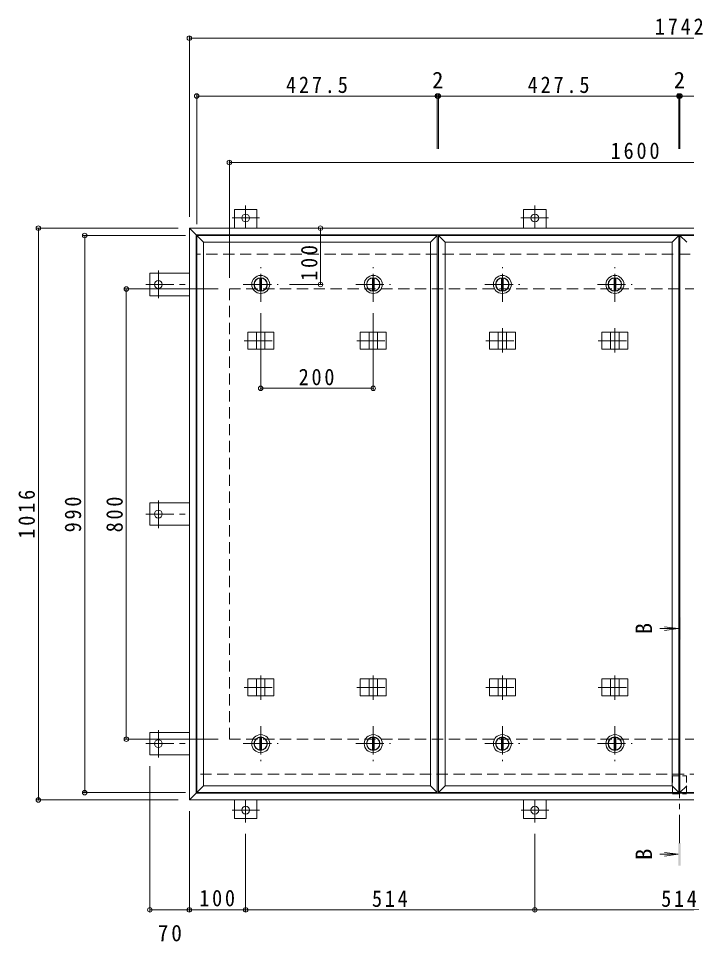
# Model space of a CAD drawing. Units: millimetres at full size, sheet at 1:10. Extents: x -2636 to 2766, y -1962 to 1857.
# Drawn here: x -2636 to -1449, y -279 to 1362 of the extents above; entities that cross this region are included whole.
import ezdxf
from ezdxf.enums import TextEntityAlignment as Align

# ---------------------------------------------------------------- set-up
doc = ezdxf.new("R2010")
doc.units = ezdxf.units.MM
doc.header["$LTSCALE"] = 10
doc.header["$PDMODE"] = 32
doc.header["$PDSIZE"] = 8
for name, pattern in [('CHAIN1', [8, 5, -1, 1, -1]), ('DASHED1', [1.8, 1.2, -0.6]), ('DASHED2', [3, 2, -1])]:
    doc.linetypes.add(name, pattern=pattern)
for name, color, linetype, lineweight in [('0-1_躯体', 2, 'DASHED2', 9), ('0-2_仕上', 4, 'Continuous', 9), ('0-3_建具', 4, 'Continuous', 9), ('0-5_寸法', 7, 'Continuous', 9), ('0-C', 2, 'Continuous', 9), ('0-E', 3, 'Continuous', 9), ('0-F', 7, 'Continuous', 9)]:
    doc.layers.add(name, color=color, linetype=linetype, lineweight=lineweight)
doc.styles.add('ＭＳ ゴシック', font='')
doc.styles.get('ＭＳ ゴシック').set_extended_font_data('MS Gothic')

msp = doc.modelspace()

# ---------------------------------------------------------------- linework, layer by layer
at = {"layer": '0-1_躯体'}
for p, q in [((-602.35, 942.92), (-2320.35, 942.92)), ((-2261.35, 880.92), (-661.35, 880.92)), ((-2261.35, 80.92), (-2261.35, 880.92)), ((-2261.35, 80.92), (-661.35, 80.92)), ((-1032.85, 18.92), (-2320.35, 18.92))]:
    msp.add_line(p, q, dxfattribs=at)
at = {"layer": '0-2_仕上'}
for p, q in [((-2319.35, -14.08), (-2319.35, 975.92)), ((-1891.85, -14.08), (-1891.85, 975.92)), ((-1889.85, -14.08), (-1889.85, 975.92)), ((-1462.35, -14.08), (-1462.35, 975.92)), ((-1460.35, -14.08), (-1460.35, 975.92)), ((-2307.35, -2.08), (-2307.35, 963.92)), ((-1903.85, -2.08), (-1903.85, 963.92)), ((-1877.85, -2.08), (-1877.85, 963.92)), ((-1474.35, -2.08), (-1474.35, 963.92)), ((-1463.35, 277.46), (-1488.13, 280.73)), ((-1463.35, 277.46), (-1496.12, 277.46)), ((-1463.35, 277.46), (-1488.13, 274.2)), ((-1463.35, -123.71), (-1496.12, -123.71)), ((-1463.35, -123.71), (-1488.13, -120.45)), ((-1463.35, -123.71), (-1488.13, -126.97))]:
    msp.add_line(p, q, dxfattribs=at)
at = {"layer": '0-2_仕上', "linetype": 'CHAIN1'}
msp.add_line((-1461.35, -103.71), (-1461.35, 257.46), dxfattribs=at)
at = {"layer": '0-2_仕上'}
for points in [[(-2307.35, 963.92), (-2319.35, 975.92), (-1891.85, 975.92)], [(-2307.35, 963.92), (-1903.85, 963.92), (-1891.85, 975.92)], [(-1877.85, 963.92), (-1889.85, 975.92), (-1462.35, 975.92)], [(-1877.85, 963.92), (-1474.35, 963.92), (-1462.35, 975.92)], [(-1448.35, 963.92), (-1460.35, 975.92), (-1032.85, 975.92)], [(-2307.35, -2.08), (-2319.35, -14.08), (-1891.85, -14.08)], [(-2307.35, -2.08), (-1903.85, -2.08), (-1891.85, -14.08)], [(-1877.85, -2.08), (-1889.85, -14.08), (-1462.35, -14.08)], [(-1877.85, -2.08), (-1474.35, -2.08), (-1462.35, -14.08)], [(-1448.35, -2.08), (-1460.35, -14.08), (-1032.85, -14.08)]]:
    msp.add_lwpolyline(points, dxfattribs=at)
for points in [[(-1459.35, 297.46), (-1463.35, 297.46), (-1459.35, 257.46), (-1463.35, 257.46)], [(-1463.35, -143.71), (-1459.35, -143.71), (-1463.35, -103.71), (-1459.35, -103.71)]]:
    msp.add_solid(points, dxfattribs=at)
at = {"layer": '0-3_建具', "color": 2}
for p, q in [((-2332.35, 988.92), (-2320.35, 976.92)), ((-590.35, 988.92), (-2332.35, 988.92)), ((-2332.35, -27.08), (-2332.35, 988.92)), ((-602.35, 976.92), (-2320.35, 976.92)), ((-2320.35, -15.08), (-2320.35, 976.92)), ((-2332.35, -27.08), (-2320.35, -15.08)), ((-602.35, -15.08), (-2320.35, -15.08)), ((-590.35, -27.08), (-2332.35, -27.08))]:
    msp.add_line(p, q, dxfattribs=at)
at = {"layer": '0-3_建具'}
for p, q in [((-2228.69, 803.92), (-2182.51, 803.92)), ((-2228.69, 803.92), (-2228.69, 773.92)), ((-2213.1, 803.92), (-2213.1, 773.92)), ((-2198.1, 803.92), (-2198.1, 773.92)), ((-2182.51, 803.92), (-2182.51, 773.92)), ((-2028.69, 803.92), (-1982.51, 803.92)), ((-2028.69, 803.92), (-2028.69, 773.92)), ((-2013.1, 803.92), (-2013.1, 773.92)), ((-1998.1, 803.92), (-1998.1, 773.92)), ((-1982.51, 803.92), (-1982.51, 773.92)), ((-1799.19, 803.92), (-1753.01, 803.92)), ((-1799.19, 803.92), (-1799.19, 773.92)), ((-1783.6, 803.92), (-1783.6, 773.92)), ((-1768.6, 803.92), (-1768.6, 773.92)), ((-1753.01, 803.92), (-1753.01, 773.92)), ((-1599.19, 803.92), (-1553.01, 803.92)), ((-1599.19, 803.92), (-1599.19, 773.92)), ((-1583.6, 803.92), (-1583.6, 773.92)), ((-1568.6, 803.92), (-1568.6, 773.92)), ((-1553.01, 803.92), (-1553.01, 773.92)), ((-2228.69, 773.92), (-2182.51, 773.92)), ((-2028.69, 773.92), (-1982.51, 773.92)), ((-1799.19, 773.92), (-1753.01, 773.92)), ((-1599.19, 773.92), (-1553.01, 773.92)), ((-2228.69, 187.92), (-2182.51, 187.92)), ((-2228.69, 157.92), (-2228.69, 187.92)), ((-2213.1, 157.92), (-2213.1, 187.92)), ((-2198.1, 157.92), (-2198.1, 187.92)), ((-2182.51, 157.92), (-2182.51, 187.92)), ((-2028.69, 187.92), (-1982.51, 187.92)), ((-2028.69, 157.92), (-2028.69, 187.92)), ((-2013.1, 157.92), (-2013.1, 187.92)), ((-1998.1, 157.92), (-1998.1, 187.92)), ((-1982.51, 157.92), (-1982.51, 187.92)), ((-1799.19, 187.92), (-1753.01, 187.92)), ((-1799.19, 157.92), (-1799.19, 187.92)), ((-1783.6, 157.92), (-1783.6, 187.92)), ((-1768.6, 157.92), (-1768.6, 187.92)), ((-1753.01, 157.92), (-1753.01, 187.92)), ((-1599.19, 187.92), (-1553.01, 187.92)), ((-1599.19, 157.92), (-1599.19, 187.92)), ((-1583.6, 157.92), (-1583.6, 187.92)), ((-1568.6, 157.92), (-1568.6, 187.92)), ((-1553.01, 157.92), (-1553.01, 187.92)), ((-2228.69, 157.92), (-2182.51, 157.92)), ((-2028.69, 157.92), (-1982.51, 157.92)), ((-1799.19, 157.92), (-1753.01, 157.92)), ((-1599.19, 157.92), (-1553.01, 157.92))]:
    msp.add_line(p, q, dxfattribs=at)
at = {"layer": '0-3_建具', "linetype": 'CHAIN1'}
for p, q in [((-2205.6, 811.04), (-2205.6, 767.8)), ((-2005.6, 811.04), (-2005.6, 767.8)), ((-1776.1, 811.04), (-1776.1, 767.8)), ((-1576.1, 811.04), (-1576.1, 767.8)), ((-2235.01, 788.92), (-2176.19, 788.92)), ((-2035.01, 788.92), (-1976.19, 788.92)), ((-1805.51, 788.92), (-1746.69, 788.92)), ((-1605.51, 788.92), (-1546.69, 788.92)), ((-2205.6, 150.81), (-2205.6, 194.04)), ((-2005.6, 150.81), (-2005.6, 194.04)), ((-1776.1, 150.81), (-1776.1, 194.04)), ((-1576.1, 150.81), (-1576.1, 194.04)), ((-2235.01, 172.92), (-2176.19, 172.92)), ((-2035.01, 172.92), (-1976.19, 172.92)), ((-1805.51, 172.92), (-1746.69, 172.92)), ((-1605.51, 172.92), (-1546.69, 172.92))]:
    msp.add_line(p, q, dxfattribs=at)
at = {"layer": '0-5_寸法', "linetype": 'DASHED1'}
for points in [[(-1473.65, 15.72), (-1449.05, 15.72), (-1449.05, -16.28)], [(-1473.65, 15.72), (-1473.65, -16.28), (-1449.05, -16.28)]]:
    msp.add_lwpolyline(points, dxfattribs=at)
at = {"layer": '0-C', "linetype": 'CHAIN1'}
for p, q in [((-2205.6, 857.92), (-2205.6, 919.92)), ((-2005.6, 857.92), (-2005.6, 919.92)), ((-1776.1, 857.92), (-1776.1, 919.92)), ((-1576.1, 857.92), (-1576.1, 919.92)), ((-2236.6, 888.92), (-2174.6, 888.92)), ((-2036.6, 888.92), (-1974.6, 888.92)), ((-1807.1, 888.92), (-1745.1, 888.92)), ((-1607.1, 888.92), (-1545.1, 888.92)), ((-2205.6, 103.92), (-2205.6, 41.92)), ((-2005.6, 103.92), (-2005.6, 41.92)), ((-1776.1, 103.92), (-1776.1, 41.92)), ((-1576.1, 103.92), (-1576.1, 41.92)), ((-2236.6, 72.92), (-2174.6, 72.92)), ((-2036.6, 72.92), (-1974.6, 72.92)), ((-1807.1, 72.92), (-1745.1, 72.92)), ((-1607.1, 72.92), (-1545.1, 72.92))]:
    msp.add_line(p, q, dxfattribs=at)
at = {"layer": '0-C'}
for p, q in [((-2207.1, 900.33), (-2207.1, 877.52)), ((-2204.1, 900.33), (-2204.1, 877.52)), ((-2007.1, 900.33), (-2007.1, 877.52)), ((-2004.1, 900.33), (-2004.1, 877.52)), ((-1777.6, 900.33), (-1777.6, 877.52)), ((-1774.6, 900.33), (-1774.6, 877.52)), ((-1577.6, 900.33), (-1577.6, 877.52)), ((-1574.6, 900.33), (-1574.6, 877.52)), ((-2207.1, 61.52), (-2207.1, 84.33)), ((-2204.1, 61.52), (-2204.1, 84.33)), ((-2007.1, 61.52), (-2007.1, 84.33)), ((-2004.1, 61.52), (-2004.1, 84.33)), ((-1777.6, 61.52), (-1777.6, 84.33)), ((-1774.6, 61.52), (-1774.6, 84.33)), ((-1577.6, 61.52), (-1577.6, 84.33)), ((-1574.6, 61.52), (-1574.6, 84.33))]:
    msp.add_line(p, q, dxfattribs=at)
for centre, radius in [((-2205.6, 888.92), 16), ((-2005.6, 888.92), 16), ((-1776.1, 888.92), 16), ((-1576.1, 888.92), 16), ((-2205.6, 888.92), 12), ((-2205.6, 888.92), 11.5), ((-2005.6, 888.92), 12), ((-2005.6, 888.92), 11.5), ((-1776.1, 888.92), 12), ((-1776.1, 888.92), 11.5), ((-1576.1, 888.92), 12), ((-1576.1, 888.92), 11.5), ((-2205.6, 72.92), 16), ((-2205.6, 72.92), 12), ((-2205.6, 72.92), 11.5), ((-2005.6, 72.92), 16), ((-2005.6, 72.92), 12), ((-2005.6, 72.92), 11.5), ((-1776.1, 72.92), 16), ((-1776.1, 72.92), 12), ((-1776.1, 72.92), 11.5), ((-1576.1, 72.92), 16), ((-1576.1, 72.92), 12), ((-1576.1, 72.92), 11.5)]:
    msp.add_circle(centre, radius, dxfattribs=at)
at = {"layer": '0-E'}
for p, q in [((-2252.35, 988.92), (-2252.35, 1022.12)), ((-2212.35, 1022.12), (-2252.35, 1022.12)), ((-2212.35, 988.92), (-2212.35, 1022.12)), ((-1738.35, 988.92), (-1738.35, 1022.12)), ((-1738.35, 1022.12), (-1698.35, 1022.12)), ((-1698.35, 988.92), (-1698.35, 1022.12)), ((-2332.35, 908.92), (-2402.55, 908.92)), ((-2402.55, 908.92), (-2402.55, 868.92)), ((-2332.35, 868.92), (-2402.55, 868.92)), ((-2332.35, 500.92), (-2402.55, 500.92)), ((-2402.55, 460.92), (-2402.55, 500.92)), ((-2332.35, 460.92), (-2402.55, 460.92)), ((-2332.35, 92.92), (-2402.55, 92.92)), ((-2402.55, 52.92), (-2402.55, 92.92)), ((-2332.35, 52.92), (-2402.55, 52.92)), ((-2252.35, -27.08), (-2252.35, -60.28)), ((-2212.35, -27.08), (-2212.35, -60.28)), ((-1738.35, -27.08), (-1738.35, -60.28)), ((-1698.35, -27.08), (-1698.35, -60.28)), ((-2212.35, -60.28), (-2252.35, -60.28)), ((-1698.35, -60.28), (-1738.35, -60.28))]:
    msp.add_line(p, q, dxfattribs=at)
at = {"layer": '0-E', "linetype": 'CHAIN1'}
for p, q in [((-2232.35, 1029.28), (-2232.35, 989.12)), ((-1718.35, 1029.28), (-1718.35, 989.12)), ((-2207.51, 1007.12), (-2256.39, 1007.12)), ((-1743.19, 1007.12), (-1694.3, 1007.12)), ((-2387.55, 913.76), (-2387.55, 864.88)), ((-2409.71, 888.92), (-2332.35, 888.92)), ((-2387.55, 456.08), (-2387.55, 504.97)), ((-2409.71, 480.92), (-2332.35, 480.92)), ((-2387.55, 48.08), (-2387.55, 96.97)), ((-2409.71, 72.92), (-2332.35, 72.92)), ((-2232.35, -67.43), (-2232.35, -27.28)), ((-1718.35, -67.43), (-1718.35, -27.28)), ((-2207.51, -45.28), (-2256.39, -45.28)), ((-1693.51, -45.28), (-1742.39, -45.28))]:
    msp.add_line(p, q, dxfattribs=at)
at = {"layer": '0-E'}
for centre in [(-2232.35, 1007.12), (-1718.35, 1007.12), (-2387.55, 888.92), (-2387.55, 480.92), (-2387.55, 72.92), (-2232.35, -45.28), (-1718.35, -45.28)]:
    msp.add_circle(centre, 7, dxfattribs=at)
at = {"layer": '0-F'}
for p, q in [((-2332.35, 1329.64), (-2332.35, 1008.92)), ((-2332.35, 1326.64), (-590.35, 1326.64)), ((-2319.35, 1226.84), (-2319.35, 995.92)), ((-2319.35, 1223.84), (-1891.85, 1223.84)), ((-1891.85, 1226.84), (-1891.85, 1130.26)), ((-1891.85, 1223.84), (-1889.85, 1223.84)), ((-1889.85, 1226.84), (-1889.85, 1130.26)), ((-1889.85, 1223.84), (-1462.35, 1223.84)), ((-1462.35, 1226.84), (-1462.35, 1130.26)), ((-1462.35, 1223.84), (-1460.35, 1223.84)), ((-1460.35, 1226.84), (-1460.35, 1130.26)), ((-1460.35, 1223.84), (-1032.85, 1223.84)), ((-2261.35, 1108.64), (-2261.35, 900.92)), ((-2261.35, 1105.64), (-661.35, 1105.64)), ((-2603.72, 988.92), (-2352.35, 988.92)), ((-2600.72, 988.92), (-2600.72, -27.08)), ((-2099.46, 988.92), (-2099.46, 888.92)), ((-2521.4, 975.92), (-2339.35, 975.92)), ((-2518.4, -14.08), (-2518.4, 975.92)), ((-2096.46, 888.92), (-2154.6, 888.92)), ((-2447.47, 880.92), (-2281.35, 880.92)), ((-2444.47, 80.92), (-2444.47, 880.92)), ((-2205.6, 701.49), (-2205.6, 837.92)), ((-2005.6, 701.49), (-2005.6, 837.92)), ((-2205.6, 704.49), (-2005.6, 704.49)), ((-2447.47, 80.92), (-2281.35, 80.92)), ((-2402.55, -225.53), (-2402.55, 32.92)), ((-2521.4, -14.08), (-2339.35, -14.08)), ((-2603.72, -27.08), (-2352.35, -27.08)), ((-2332.35, -225.53), (-2332.35, -47.08)), ((-2232.35, -225.53), (-2232.35, -87.43)), ((-1718.35, -225.53), (-1718.35, -87.43)), ((-2402.55, -222.53), (-2332.35, -222.53)), ((-2332.35, -222.53), (-2232.35, -222.53)), ((-2232.35, -222.53), (-1718.35, -222.53)), ((-1718.35, -222.53), (-1204.35, -222.53))]:
    msp.add_line(p, q, dxfattribs=at)
for p in [(-2332.35, 1326.64), (-2319.35, 1223.84), (-1891.85, 1223.84), (-1889.85, 1223.84), (-1462.35, 1223.84), (-1460.35, 1223.84), (-2261.35, 1105.64), (-2600.72, 988.92), (-2099.46, 988.92), (-2518.4, 975.92), (-2099.46, 888.92), (-2444.47, 880.92), (-2205.6, 704.49), (-2005.6, 704.49), (-2444.47, 80.92), (-2518.4, -14.08), (-2600.72, -27.08), (-2402.55, -222.53), (-2332.35, -222.53), (-2232.35, -222.53), (-1718.35, -222.53)]:
    msp.add_point(p, dxfattribs=at)

# ---------------------------------------------------------------- texts
at = {"layer": '0-5_寸法', "color": 2, "style": 'ＭＳ ゴシック'}
for p in [(-1501.21, 267.46), (-1501.21, -133.71)]:
    msp.add_text('B', height=29.33, rotation=90, dxfattribs=at).set_placement(p, align=Align.BOTTOM_LEFT)
at = {"layer": '0-F', "color": 2, "style": 'ＭＳ ゴシック'}
for p in [(-1900.85, 1228.84), (-1471.35, 1228.84)]:
    msp.add_text('2', height=29.33, dxfattribs=at).set_placement(p, align=Align.BOTTOM_LEFT)
at = {"layer": '0-F', "color": 2, "char_height": 29.33, "attachment_point": 7, "style": 'ＭＳ ゴシック'}
for s, insert in [('\\T1.28;\\W0.9;1742', (-1505.1, 1332.64)), ('\\T1.28;\\W0.9;427.5', (-2160.6, 1228.84)), ('\\T1.28;\\W0.9;427.5', (-1731.1, 1228.84)), ('\\T1.28;\\W0.9;1600', (-1583.61, 1111.64)), ('\\T1.27;\\W0.9;200', (-2138.1, 709.49)), ('\\T1.27;\\W0.9;100', (-2314.85, -216.53)), ('\\T1.27;\\W0.9;514', (-2007.85, -217.53)), ('\\T1.27;\\W0.9;514', (-1493.85, -217.53)), ('\\T1.27;\\W0.95;70', (-2388.7, -278.71))]:
    msp.add_mtext(s, dxfattribs=dict(at, insert=insert))
at = {"layer": '0-F', "color": 2, "char_height": 29.33, "attachment_point": 7, "rotation": 90, "style": 'ＭＳ ゴシック'}
for s, insert in [('\\T1.27;\\W0.9;100', (-2104.46, 895.44)), ('\\T1.28;\\W0.9;1016', (-2606.72, 437.17)), ('\\T1.27;\\W0.9;990', (-2524.4, 448.42)), ('\\T1.27;\\W0.9;800', (-2450.47, 448.42))]:
    msp.add_mtext(s, dxfattribs=dict(at, insert=insert))

doc.saveas('drawing.dxf')
